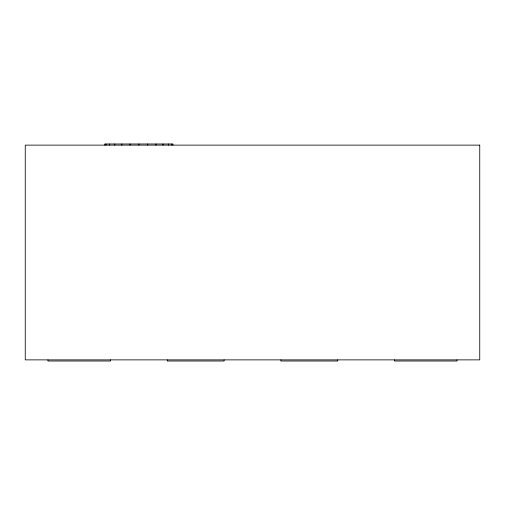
<?xml version="1.0" encoding="UTF-8"?>
<svg xmlns="http://www.w3.org/2000/svg" width="505" height="505" viewBox="0 0 505 505"><rect width="100%" height="100%" fill="white"/><g stroke="black" fill="none" stroke-linecap="round" stroke-linejoin="round"><path stroke-width="0.76" d="M457.025 359.876L457.025 361.012L394.531 361.012L394.531 359.876M337.719 359.876L337.719 361.012L280.906 361.012L280.906 359.876M224.094 359.876L224.094 361.012L167.281 361.012L167.281 359.876M172.963 145.124L172.963 143.988L104.787 143.988L104.787 145.124M171.801 143.988L171.801 145.124M168.399 143.988L168.399 145.124M162.976 143.988L162.976 145.124M155.919 143.988L155.919 145.124M147.7 143.988L147.7 145.124M138.875 143.988L138.875 145.124M130.05 143.988L130.05 145.124M121.831 143.988L121.831 145.124M114.774 143.988L114.774 145.124M110.469 359.876L110.469 361.012L47.975 361.012L47.975 359.876M109.351 143.988L109.351 145.124M105.949 143.988L105.949 145.124M479.75 145.124L25.25 145.124L25.25 359.876L479.75 359.876L479.75 145.124"/></g></svg>
